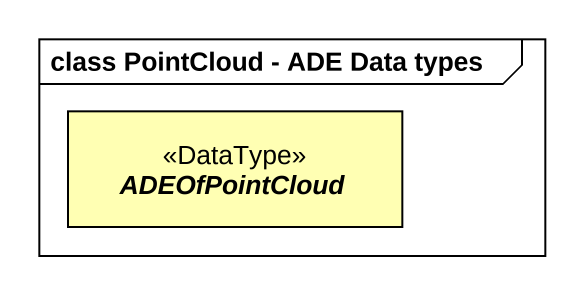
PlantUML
@startuml
mainframe class PointCloud - ADE Data types
hide circle
hide empty members
abstract class ADEOfPointCloud <<DataType>> #FFFFB3
@enduml
